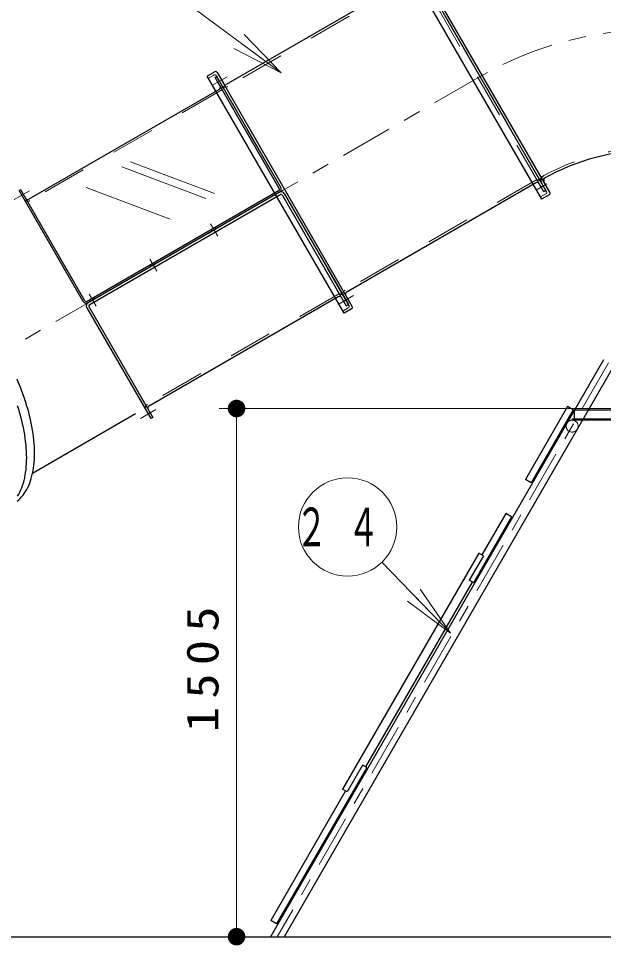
# Model space of a CAD drawing. Units: millimetres on the paper, scale 1:50. Extents: x -385 to 840, y 0 to 267.
# Drawn here: x 317.7 to 351, y 166.6 to 219.4 of the extents above; entities that cross this region are included whole.
import ezdxf

# ---------------------------------------------------------------- set-up
doc = ezdxf.new("R2010")
doc.units = ezdxf.units.MM
doc.linetypes.add('USER1', pattern=[4.5, 2.5, -2])
doc.linetypes.add('USER2', pattern=[6, 3, -1, 1, -1])
doc.layers.add('1_50', color=7, linetype='Continuous', lineweight=25)
doc.styles.add('ＭＳ ゴシック', font='')
doc.styles.get('ＭＳ ゴシック').set_extended_font_data('MS Gothic')

# ---------------------------------------------------------------- blocks, each defined once
blk = doc.blocks.new('filled_dot')
at = {"color": 0, "linetype": 'Continuous', "lineweight": -2, "const_width": 1.25}
blk.add_lwpolyline([(-0.625, 0, 1), (0.625, 0, 1)], format="xyb", close=True, dxfattribs=at)

msp = doc.modelspace()

# ---------------------------------------------------------------- linework, layer by layer
at = {"layer": '1_50', "color": 140}
for p, q in [((339.661, 222.65), (347.461, 209.14)), ((347.709, 209.63), (340.209, 222.62)), ((340.331, 221.928), (329.489, 215.668)), ((347.93, 209.526), (340.561, 222.29)), ((328.835, 216.4), (328.402, 216.15)), ((336.202, 202.64), (328.402, 216.15)), ((328.972, 216.363), (329.352, 215.705)), ((336.292, 203.685), (329.352, 215.705)), ((347.171, 210.081), (336.329, 203.821)), ((347.588, 209.56), (347.308, 210.045)), ((347.894, 209.39), (347.461, 209.14)), ((347.709, 209.63), (347.588, 209.56)), ((336.672, 203.026), (336.292, 203.685)), ((336.635, 202.89), (336.202, 202.64))]:
    msp.add_line(p, q, dxfattribs=at)
at = {"layer": '1_50', "color": 140, "linetype": 'USER1', "lineweight": 13}
for p, q in [((347.739, 209.578), (340.179, 222.672)), ((347.308, 210.045), (340.368, 222.065)), ((340.401, 221.807), (329.559, 215.547)), ((328.784, 216.208), (328.472, 216.028)), ((336.481, 203.078), (328.921, 216.172)), ((347.101, 210.202), (336.259, 203.942)), ((347.703, 209.441), (347.391, 209.261)), ((336.444, 202.941), (336.132, 202.761))]:
    msp.add_line(p, q, dxfattribs=at)
at = {"layer": '1_50', "lineweight": 13}
for p, q in [((332.628, 216.337), (324.677, 222.226)), ((330.515, 218.524), (332.628, 216.337)), ((332.628, 216.337), (329.92, 217.72)), ((332.628, 216.337), (330.218, 218.122)), ((353.479, 197.204), (329.08, 197.204)), ((330.08, 167.104), (330.08, 197.204)), ((342.263, 184.411), (338.355, 188.445)), ((342.263, 184.411), (340.175, 186.566)), ((340.534, 186.914), (342.263, 184.411)), ((342.263, 184.411), (339.816, 186.218))]:
    msp.add_line(p, q, dxfattribs=at)
at = {"layer": '1_50', "color": 2, "linetype": 'USER2', "lineweight": 13}
for p, q in [((329.538, 216.112), (328.664, 215.608)), ((317.406, 209.108), (318.279, 209.612)), ((329.004, 207.028), (328.604, 207.721)), ((328.604, 207.721), (329.004, 207.028)), ((325.54, 205.028), (325.14, 205.721)), ((325.14, 205.721), (325.54, 205.028)), ((322.075, 203.028), (321.675, 203.721)), ((321.675, 203.721), (322.075, 203.028)), ((336.738, 203.642), (335.864, 203.137)), ((351.279, 199.804), (332.399, 167.104)), ((324.606, 196.637), (325.479, 197.142))]:
    msp.add_line(p, q, dxfattribs=at)
at = {"layer": '1_50', "color": 2}
for p, q in [((328.864, 216.07), (328.951, 216.12)), ((332.514, 209.748), (328.864, 216.07)), ((332.601, 209.798), (328.951, 216.12)), ((332.601, 209.798), (328.951, 216.12)), ((329.093, 215.394), (318.25, 209.134)), ((317.779, 209.67), (317.692, 209.62)), ((321.342, 203.298), (317.692, 209.62)), ((321.342, 203.298), (317.692, 209.62)), ((321.429, 203.348), (317.779, 209.67)), ((332.478, 209.611), (321.566, 203.311)), ((332.528, 209.525), (321.616, 203.225)), ((332.528, 209.525), (321.616, 203.225)), ((332.598, 209.403), (321.686, 203.103)), ((332.68, 209.382), (336.33, 203.06)), ((332.801, 209.452), (336.451, 203.13)), ((332.801, 209.452), (336.451, 203.13)), ((335.878, 203.561), (325.07, 197.321)), ((321.542, 202.952), (325.192, 196.63)), ((321.542, 202.952), (325.192, 196.63)), ((321.664, 203.022), (325.314, 196.7)), ((336.33, 203.06), (336.451, 203.13)), ((325.314, 196.7), (325.192, 196.63))]:
    msp.add_line(p, q, dxfattribs=at)
at = {"layer": '1_50', "color": 140, "linetype": 'USER2', "lineweight": 13}
for p, q in [((343.959, 216.125), (332.701, 209.625)), ((347.207, 209.686), (347.752, 210.001))]:
    msp.add_line(p, q, dxfattribs=at)
at = {"layer": '1_50', "color": 2, "linetype": 'USER1', "lineweight": 13}
for p, q in [((329.143, 215.307), (318.3, 209.047)), ((332.105, 209.396), (332.155, 209.31)), ((328.641, 207.396), (328.691, 207.31)), ((328.866, 207.526), (328.916, 207.44)), ((325.402, 205.526), (325.452, 205.44)), ((325.177, 205.396), (325.227, 205.31)), ((321.713, 203.396), (321.763, 203.31)), ((321.938, 203.526), (321.988, 203.44)), ((335.843, 203.702), (325, 197.442))]:
    msp.add_line(p, q, dxfattribs=at)
at = {"layer": '1_50', "color": 2, "lineweight": 13}
for p, q in [((323.547, 210.978), (328.338, 209.168)), ((324.037, 211.261), (328.828, 209.45)), ((321.507, 209.8), (326.298, 207.99))]:
    msp.add_line(p, q, dxfattribs=at)
at = {"layer": '1_50', "color": 4, "linetype": 'USER2', "lineweight": 13}
msp.add_line((293.798, 187.164), (332.833, 209.701), dxfattribs=at)
at = {"layer": '1_50', "color": 4}
for p, q in [((350.984, 199.974), (332.007, 167.104)), ((351.573, 199.634), (332.792, 167.104)), ((349.315, 197.044), (349.315, 196.664)), ((353.775, 197.104), (349.375, 197.104)), ((324.328, 196.893), (318.455, 193.502)), ((353.839, 196.604), (349.198, 196.604)), ((349.198, 196.604), (349.198, 196.54)), ((353.839, 196.54), (349.198, 196.54)), ((348.648, 196.056), (348.703, 196.024)), ((348.848, 196.402), (348.903, 196.37)), ((348.448, 195.709), (348.503, 195.677)), ((348.248, 195.363), (348.303, 195.331)), ((347.748, 194.497), (347.803, 194.465)), ((347.348, 193.804), (347.403, 193.772)), ((345.165, 190.022), (345.22, 189.99)), ((344.565, 188.983), (344.62, 188.951)), ((344.065, 188.117), (344.12, 188.085)), ((336.615, 175.213), (336.67, 175.181)), ((336.215, 174.521), (336.27, 174.489)), ((333.615, 170.017), (333.67, 169.985)), ((333.215, 169.324), (333.27, 169.292))]:
    msp.add_line(p, q, dxfattribs=at)
at = {"layer": '1_50', "color": 70}
for p, q in [((348.935, 197.314), (346.535, 193.157)), ((349.265, 197.124), (346.865, 192.967)), ((349.265, 197.124), (348.935, 197.314)), ((346.865, 192.967), (346.535, 193.157)), ((345.745, 191.028), (343.579, 187.276)), ((345.416, 191.218), (344.055, 188.86)), ((345.745, 191.028), (345.416, 191.218)), ((345.745, 191.028), (345.416, 191.218)), ((343.579, 187.276), (343.336, 187.416)), ((337.496, 176.74), (332.355, 167.835)), ((337.496, 176.74), (337.253, 176.88)), ((336.291, 175.413), (332.025, 168.025)), ((332.355, 167.835), (332.025, 168.025))]:
    msp.add_line(p, q, dxfattribs=at)
at = {"layer": '1_50', "color": 21}
for p, q in [((343.881, 188.96), (336.118, 175.513)), ((344.141, 188.81), (343.336, 187.416)), ((344.141, 188.81), (343.881, 188.96)), ((343.509, 187.316), (337.426, 176.78)), ((337.253, 176.88), (336.377, 175.361)), ((336.378, 175.363), (336.118, 175.513))]:
    msp.add_line(p, q, dxfattribs=at)
at = {"layer": '1_50'}
msp.add_line((253.104, 167.104), (392.789, 167.104), dxfattribs=at)
at = {"layer": '1_50', "color": 4}
for points in [[(317.577, 191.917), (317.667, 191.996), (317.753, 192.08), (317.835, 192.169), (317.913, 192.265), (317.986, 192.366), (318.056, 192.473), (318.121, 192.585), (318.183, 192.702), (318.24, 192.825), (318.292, 192.953), (318.34, 193.086), (318.384, 193.223), (318.423, 193.366), (318.458, 193.513), (318.488, 193.664), (318.513, 193.82), (318.534, 193.98), (318.55, 194.145), (318.562, 194.313), (318.569, 194.485), (318.571, 194.66), (318.569, 194.839), (318.562, 195.021), (318.55, 195.207), (318.534, 195.395), (318.513, 195.586), (318.487, 195.78), (318.457, 195.977), (318.422, 196.175), (318.383, 196.376), (318.339, 196.578), (318.291, 196.782), (318.239, 196.988), (318.182, 197.195), (318.12, 197.404), (318.055, 197.613), (317.985, 197.823), (317.911, 198.034), (317.833, 198.245), (317.751, 198.456), (317.665, 198.668), (317.576, 198.879)], [(317.606, 192.213), (317.671, 192.325), (317.733, 192.442), (317.79, 192.565), (317.842, 192.693), (317.89, 192.826), (317.934, 192.963), (317.973, 193.106), (318.008, 193.253), (318.038, 193.404), (318.063, 193.56), (318.084, 193.721), (318.1, 193.885), (318.112, 194.053), (318.119, 194.225), (318.121, 194.4), (318.119, 194.579), (318.112, 194.762), (318.1, 194.947), (318.084, 195.135), (318.063, 195.327), (318.037, 195.52), (318.007, 195.717), (317.972, 195.915), (317.933, 196.116), (317.889, 196.318), (317.841, 196.523), (317.789, 196.728), (317.732, 196.936), (317.67, 197.144), (317.605, 197.353)]]:
    msp.add_lwpolyline(points, dxfattribs=at)
at = {"layer": '1_50', "linetype": 'USER1', "lineweight": 13}
msp.add_circle((349.198, 196.2), 0.34, dxfattribs=at)
at = {"layer": '1_50', "lineweight": 13}
msp.add_circle((336.406, 190.456), 2.8, dxfattribs=at)
at = {"layer": '1_50', "color": 140, "linetype": 'USER2', "lineweight": 13}
msp.add_arc((353.959, 198.804), 20, 90, 120, dxfattribs=at)
at = {"layer": '1_50', "color": 140, "linetype": 'USER1', "lineweight": 13}
for centre, radius, start, end in [((328.834, 216.122), 0.1, 30, 120), ((329.439, 215.755), 0.24, 210, 300), ((353.959, 198.804), 13.3, 90.9845, 118.947), ((347.638, 210.233), 0.24, 118.947, 210), ((347.776, 210.194), 0.34, 118.4967, 210), ((347.221, 209.995), 0.24, 30, 120), ((347.653, 209.528), 0.1, 300, 30), ((336.379, 203.735), 0.24, 120, 210), ((336.394, 203.028), 0.1, 300, 30)]:
    msp.add_arc(centre, radius, start, end, dxfattribs=at)
at = {"layer": '1_50', "color": 140}
for centre, radius, start, end in [((328.885, 216.313), 0.1, 30, 120), ((329.439, 215.755), 0.1, 210, 300), ((353.959, 198.804), 13.16, 91.053, 118.947), ((347.638, 210.233), 0.1, 118.947, 210), ((347.776, 210.194), 0.2, 118.4967, 210), ((347.221, 209.995), 0.1, 30, 120), ((347.844, 209.476), 0.1, 300, 30), ((336.379, 203.735), 0.1, 120, 210), ((336.585, 202.976), 0.1, 300, 30)]:
    msp.add_arc(centre, radius, start, end, dxfattribs=at)
at = {"layer": '1_50', "color": 2}
for centre, radius, start, end in [((329.023, 215.515), 0.14, 300, 30), ((332.428, 209.698), 0.1, 300, 30), ((332.428, 209.698), 0.2, 300, 30), ((332.628, 209.352), 0.2, 30, 120), ((332.628, 209.352), 0.06, 30, 120), ((318.18, 209.255), 0.14, 210, 300), ((335.948, 203.44), 0.14, 30, 120), ((321.516, 203.398), 0.2, 210, 300), ((321.516, 203.398), 0.1, 210, 300), ((321.716, 203.052), 0.2, 120, 210), ((321.716, 203.052), 0.06, 120, 210), ((325.12, 197.235), 0.1, 120, 210)]:
    msp.add_arc(centre, radius, start, end, dxfattribs=at)
at = {"layer": '1_50', "color": 2, "linetype": 'USER1', "lineweight": 13}
for centre, start, end in [((329.023, 215.515), 300, 30), ((318.18, 209.255), 210, 300), ((335.963, 203.495), 30, 120), ((325.12, 197.235), 120, 210)]:
    msp.add_arc(centre, 0.24, start, end, dxfattribs=at)
at = {"layer": '1_50', "color": 4}
for centre, start, end in [((349.375, 197.044), 90, 180), ((349.375, 196.664), 180, 270)]:
    msp.add_arc(centre, 0.06, start, end, dxfattribs=at)

# ---------------------------------------------------------------- block references
at = {"layer": '1_50', "lineweight": 13, "xscale": 0.4, "yscale": 0.4}
for p, rotation in [((330.08, 197.204), 270), ((330.08, 167.104), 90)]:
    msp.add_blockref('filled_dot', p, dxfattribs=dict(at, rotation=rotation))

# ---------------------------------------------------------------- texts
at = {"layer": '1_50', "insert": (336.406, 190.456), "char_height": 2.199, "attachment_point": 5, "style": 'ＭＳ ゴシック'}
msp.add_mtext('\\T1.64;\\W0.6;２４', dxfattribs=at)
at = {"layer": '1_50', "insert": (329.08, 182.577), "char_height": 1.833, "attachment_point": 8, "rotation": 90, "style": 'ＭＳ ゴシック'}
msp.add_mtext('\\T1.33;\\W1.15;1505', dxfattribs=at)

doc.saveas('drawing.dxf')
